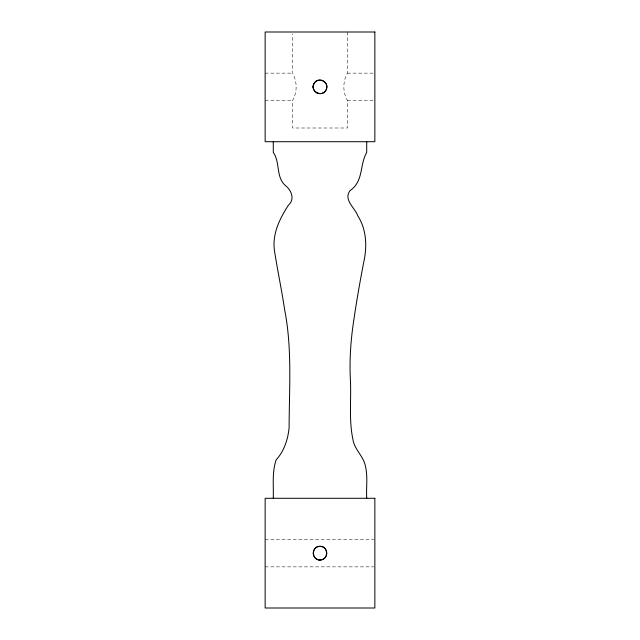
<?xml version="1.0" encoding="UTF-8"?>
<svg xmlns="http://www.w3.org/2000/svg" width="640" height="640" viewBox="0 0 640 640"><rect width="100%" height="100%" fill="white"/><g stroke="black" fill="none" stroke-linecap="round" stroke-linejoin="round"><path stroke-width="0.48" stroke-dasharray="3.2 2.4" d="M347.432 32L347.432 73.144C342.656 81.584 342.656 92.128 347.432 100.568L347.432 128L292.568 128L292.568 100.568C297.344 92.128 297.344 81.584 292.568 73.144L292.568 33.96M265.144 73.144L292.568 73.144M347.432 73.144L373.88 73.144M265.144 100.568L292.568 100.568M347.432 100.568L373.88 100.568M265.144 539.432L373.856 539.432M265.144 566.856L373.856 566.856"/><path stroke-width="0.96" d="M366.736 141.712L366.688 152.48C359.32 165.368 363.872 181.016 350.096 190.584C343.032 199.712 355.04 207.824 357.832 215.896C366.784 229.88 367.232 247.168 363.576 262.912C359.904 282.248 356.448 301.632 353.664 321.12C350.712 340.52 349.36 360.136 350.392 379.744C351.392 399.528 348.768 419.616 352.856 439.136C354.256 449.496 363.576 456.144 365.384 466.032C368.04 476.632 366.016 487.52 366.736 498.288M273.264 498.288C273.728 485.432 271.848 472.328 276.144 459.888C284.168 451.104 287.944 439.44 289.096 427.784C289.224 388.344 292.288 348.584 284.616 309.584C281.656 289.656 277.424 269.952 274.368 250.04C272.264 233.672 279.728 218.64 288.344 205.32C295.232 199.272 291.424 190.048 285.144 185.336C275.776 176.8 280.32 162.432 273.312 152.48L273.264 141.712M313.624 84.336L313.144 86.856L313.624 89.384M320 560C328.72 560.256 328.72 546.024 320 546.288C311.28 546.024 311.28 560.256 320 560L317.352 559.464M313.664 84.224C310.104 92.232 323.176 97.656 326.336 89.488C329.896 81.48 316.824 76.056 313.664 84.224M374.856 32L265.144 32L265.144 141.712L374.856 141.712L374.856 32M374.856 498.288L265.144 498.288L265.144 608L374.856 608L374.856 498.288M316.568 559.08A6.856 6.856 0 0 0 326.856 553.144A6.856 6.856 0 0 0 316.568 547.208A6.856 6.856 0 0 0 316.568 559.08M316.568 92.792A6.856 6.856 0 0 0 326.856 86.856A6.856 6.856 0 0 0 316.568 80.92A6.856 6.856 0 0 0 316.568 92.792"/></g></svg>
